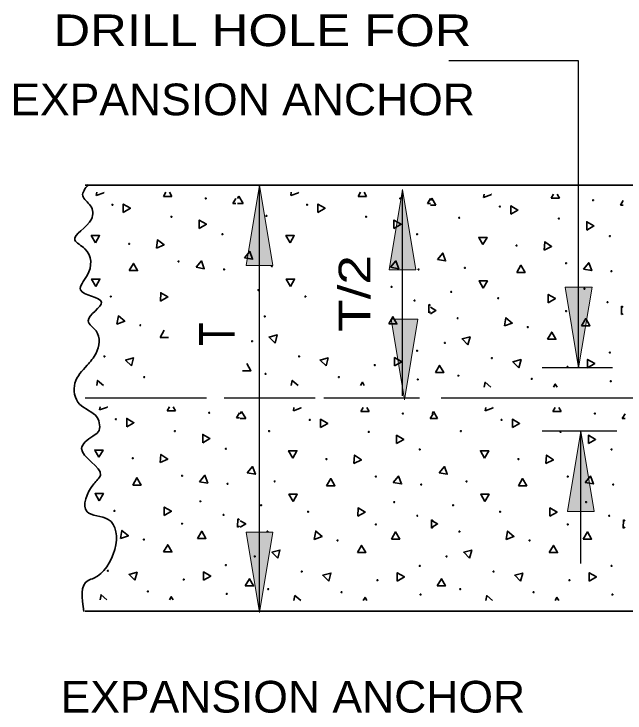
# Model space of a CAD drawing. Extents: x -26.7 to 8.7, y -11.7 to 10.3.
# Drawn here: x -21.485 to -18.919, y -8.635 to -5.702 of the extents above; entities that cross this region are included whole.
import ezdxf

# ---------------------------------------------------------------- set-up
doc = ezdxf.new("R2010")
doc.units = 0
doc.header["$LTSCALE"] = 0.053
doc.layers.add('1', color=7, linetype='Continuous', lineweight=35)

msp = doc.modelspace()

# ---------------------------------------------------------------- hatches: boundary and pattern name
at = {"layer": '1'}
for points in [[(-20.39775, -6.75758), (-20.50992, -6.75758), (-20.454, -6.42008), (-20.454, -6.42008)], [(-19.79733, -6.77575), (-19.9095, -6.77575), (-19.85358, -6.43825), (-19.85358, -6.43825)], [(-19.05733, -6.8485), (-19.1695, -6.8485), (-19.11358, -7.186), (-19.11358, -7.186)], [(-19.78817, -6.98317), (-19.90033, -6.98317), (-19.84442, -7.32067), (-19.84442, -7.32067)], [(-19.04833, -7.7895), (-19.1605, -7.7895), (-19.10458, -7.452), (-19.10458, -7.452)], [(-20.39733, -7.87625), (-20.5095, -7.87625), (-20.45358, -8.21375), (-20.45358, -8.21375)]]:
    msp.add_hatch(color=256, dxfattribs=at).paths.add_polyline_path(points)

# ---------------------------------------------------------------- linework, layer by layer
at = {"layer": '1', "lineweight": 25}
for p, q in [((-19.11358, -5.89875), (-19.65917, -5.89875)), ((-19.11358, -7.186), (-19.11358, -5.89875)), ((-20.454, -8.208), (-20.454, -6.42008)), ((-19.85383, -7.30417), (-19.85383, -6.44283)), ((-18.97125, -7.186), (-19.26608, -7.186)), ((-20.67567, -7.314), (-21.18625, -7.314)), ((-20.21975, -7.314), (-20.60267, -7.314)), ((-19.78208, -7.314), (-20.18325, -7.314)), ((-16.66375, -7.314), (-19.69092, -7.314)), ((-18.95242, -7.452), (-19.26608, -7.452)), ((-19.10458, -8.00775), (-19.10458, -7.452))]:
    msp.add_line(p, q, dxfattribs=at)
at = {"layer": '1'}
for p, q in [((-21.18625, -6.42008), (-18.04967, -6.42008)), ((-21.13733, -6.45017), (-21.13975, -6.46392)), ((-21.13975, -6.46392), (-21.107, -6.45183)), ((-21.107, -6.45183), (-21.109, -6.45017)), ((-20.84633, -6.45017), (-20.8565, -6.4675)), ((-20.82142, -6.4675), (-20.8315, -6.45017)), ((-20.32008, -6.45017), (-20.3225, -6.46392)), ((-20.3225, -6.46392), (-20.28967, -6.45183)), ((-20.28967, -6.45183), (-20.29175, -6.45017)), ((-20.02908, -6.45017), (-20.03917, -6.4675)), ((-20.00417, -6.4675), (-20.01425, -6.45017)), ((-20.8565, -6.4675), (-20.82142, -6.4675)), ((-20.55308, -6.47658), (-20.565, -6.49708)), ((-20.54017, -6.46692), (-20.54583, -6.47658)), ((-20.52283, -6.49708), (-20.54017, -6.46692)), ((-20.03917, -6.4675), (-20.00417, -6.4675)), ((-19.73583, -6.47658), (-19.74775, -6.49708)), ((-19.73033, -6.47433), (-19.736, -6.484)), ((-19.71292, -6.5045), (-19.73033, -6.47433)), ((-19.51025, -6.45758), (-19.51258, -6.47133)), ((-19.51258, -6.47133), (-19.47983, -6.45925)), ((-19.47983, -6.45925), (-19.48183, -6.45758)), ((-19.21925, -6.45758), (-19.22933, -6.47492)), ((-19.22933, -6.47492), (-19.19433, -6.47492)), ((-19.19433, -6.47492), (-19.20433, -6.45758)), ((-20.565, -6.49708), (-20.55308, -6.49708)), ((-20.54583, -6.49708), (-20.52283, -6.49708)), ((-19.74775, -6.49708), (-19.73583, -6.49708)), ((-19.736, -6.5045), (-19.71292, -6.5045)), ((-18.926, -6.484), (-18.93792, -6.5045)), ((-18.93792, -6.5045), (-18.926, -6.5045)), ((-19.74283, -6.92117), (-19.74292, -6.95608)), ((-19.74283, -6.92117), (-19.74292, -6.95608)), ((-19.73583, -6.92525), (-19.74283, -6.92117)), ((-19.73583, -6.92525), (-19.74283, -6.92117)), ((-18.93292, -6.92858), (-18.93308, -6.96358)), ((-18.93292, -6.92858), (-18.93308, -6.96358)), ((-18.926, -6.93267), (-18.93292, -6.92858)), ((-18.926, -6.93267), (-18.93292, -6.92858)), ((-19.74292, -6.95608), (-19.73583, -6.95208)), ((-19.74292, -6.95608), (-19.73583, -6.95208)), ((-18.93308, -6.96358), (-18.926, -6.9595)), ((-18.93308, -6.96358), (-18.926, -6.9595)), ((-20.8535, -7.02917), (-20.871, -7.05942)), ((-20.871, -7.05942), (-20.83608, -7.05942)), ((-21.1225, -7.34967), (-21.12492, -7.36333)), ((-21.12492, -7.36333), (-21.09208, -7.35133)), ((-21.09208, -7.35133), (-21.09417, -7.34967)), ((-20.8315, -7.34967), (-20.84158, -7.367)), ((-20.80658, -7.367), (-20.81667, -7.34967)), ((-20.30883, -7.35292), (-20.31125, -7.36667)), ((-20.31125, -7.36667), (-20.27842, -7.35458)), ((-20.27842, -7.35458), (-20.2805, -7.35292)), ((-20.01783, -7.35292), (-20.02792, -7.37025)), ((-19.99292, -7.37025), (-20.003, -7.35292)), ((-19.503, -7.35292), (-19.50542, -7.36667)), ((-19.50542, -7.36667), (-19.47267, -7.35458)), ((-19.47267, -7.35458), (-19.47467, -7.35292)), ((-19.212, -7.35292), (-19.22217, -7.37025)), ((-19.18708, -7.37025), (-19.19717, -7.35292)), ((-20.84158, -7.367), (-20.80658, -7.367)), ((-20.53825, -7.37608), (-20.55017, -7.3965)), ((-20.52892, -7.36967), (-20.53458, -7.37933)), ((-20.51158, -7.39983), (-20.52892, -7.36967)), ((-20.02792, -7.37025), (-19.99292, -7.37025)), ((-19.72458, -7.37933), (-19.7365, -7.39983)), ((-19.72317, -7.36967), (-19.72875, -7.37933)), ((-19.70575, -7.39983), (-19.72317, -7.36967)), ((-19.22217, -7.37025), (-19.18708, -7.37025)), ((-18.91875, -7.37933), (-18.93067, -7.39983)), ((-20.55017, -7.3965), (-20.53825, -7.3965)), ((-20.53458, -7.39983), (-20.51158, -7.39983)), ((-19.7365, -7.39983), (-19.72458, -7.39983)), ((-19.72875, -7.39983), (-19.70575, -7.39983)), ((-18.93067, -7.39983), (-18.91875, -7.39983)), ((-20.54525, -7.82067), (-20.54533, -7.85558)), ((-20.54525, -7.82067), (-20.54533, -7.85558)), ((-20.53825, -7.82467), (-20.54525, -7.82067)), ((-20.53825, -7.82467), (-20.54525, -7.82067)), ((-19.73158, -7.82392), (-19.73167, -7.85892)), ((-19.73158, -7.82392), (-19.73167, -7.85892)), ((-19.72458, -7.828), (-19.73158, -7.82392)), ((-19.72458, -7.828), (-19.73158, -7.82392)), ((-18.92575, -7.82392), (-18.92592, -7.85892)), ((-18.92575, -7.82392), (-18.92592, -7.85892)), ((-18.91875, -7.828), (-18.92575, -7.82392)), ((-18.91875, -7.828), (-18.92575, -7.82392)), ((-20.54533, -7.85558), (-20.53825, -7.8515)), ((-20.54533, -7.85558), (-20.53825, -7.8515)), ((-19.73167, -7.85892), (-19.72458, -7.85483)), ((-19.73167, -7.85892), (-19.72458, -7.85483)), ((-18.92592, -7.85892), (-18.91875, -7.85483)), ((-18.92592, -7.85892), (-18.91875, -7.85483)), ((-21.18625, -8.208), (-18.04967, -8.208))]:
    msp.add_line(p, q, dxfattribs=at)
at = {"layer": '1', "lineweight": 13}
for points in [[(-20.39775, -6.75758), (-20.50992, -6.75758), (-20.454, -6.42008), (-20.454, -6.42008)], [(-19.79733, -6.77575), (-19.9095, -6.77575), (-19.85358, -6.43825), (-19.85358, -6.43825)], [(-19.05733, -6.8485), (-19.1695, -6.8485), (-19.11358, -7.186), (-19.11358, -7.186)], [(-19.78817, -6.98317), (-19.90033, -6.98317), (-19.84442, -7.32067), (-19.84442, -7.32067)], [(-19.04833, -7.7895), (-19.1605, -7.7895), (-19.10458, -7.452), (-19.10458, -7.452)], [(-20.39733, -7.87625), (-20.5095, -7.87625), (-20.45358, -8.21375), (-20.45358, -8.21375)]]:
    msp.add_lwpolyline(points, close=True, dxfattribs=at)
at = {"layer": '1'}
for points in [[(-21.026, -6.53475), (-20.99567, -6.51733), (-21.02583, -6.49975)], [(-20.20867, -6.53475), (-20.17842, -6.51733), (-20.20858, -6.49975)], [(-19.39883, -6.54217), (-19.36858, -6.52475), (-19.39867, -6.50717)], [(-20.70683, -6.60167), (-20.67658, -6.58408), (-20.70658, -6.56667)], [(-19.88958, -6.60167), (-19.85925, -6.58408), (-19.88933, -6.56667)], [(-19.07975, -6.60908), (-19.04942, -6.59158), (-19.0795, -6.57408)], [(-21.14275, -6.66233), (-21.12517, -6.63208), (-21.16017, -6.63208)], [(-20.88575, -6.685), (-20.854, -6.67033), (-20.88258, -6.65025)], [(-20.3255, -6.66233), (-20.30792, -6.63208), (-20.34283, -6.63208)], [(-19.51558, -6.66975), (-19.49808, -6.6395), (-19.533, -6.6395)], [(-19.25858, -6.69242), (-19.22683, -6.67775), (-19.25542, -6.65767)], [(-20.51675, -6.72467), (-20.48233, -6.73075), (-20.49425, -6.698)], [(-19.70683, -6.73208), (-19.6725, -6.73817), (-19.68433, -6.70542)], [(-20.72017, -6.76483), (-20.68583, -6.77092), (-20.69775, -6.73808)], [(-19.90292, -6.76483), (-19.86858, -6.77092), (-19.8805, -6.73808)], [(-19.09308, -6.77233), (-19.05875, -6.77833), (-19.07067, -6.7455)], [(-21.00058, -6.77883), (-20.96567, -6.77883), (-20.98308, -6.74867)], [(-19.3735, -6.78625), (-19.33858, -6.78625), (-19.35592, -6.75608)], [(-21.14142, -6.84492), (-21.12383, -6.81458), (-21.15883, -6.81458)], [(-20.32408, -6.84492), (-20.30658, -6.81458), (-20.3415, -6.81458)], [(-19.51425, -6.85233), (-19.49675, -6.822), (-19.53167, -6.822)], [(-20.86867, -6.9065), (-20.83842, -6.889), (-20.86858, -6.8715)], [(-19.24158, -6.91392), (-19.21125, -6.89642), (-19.24142, -6.87892)], [(-21.05217, -7.0035), (-21.01933, -6.9915), (-21.046, -6.96917)], [(-19.91117, -7.00267), (-19.87625, -7.00267), (-19.89358, -6.97258)], [(-19.425, -7.01092), (-19.39217, -6.99892), (-19.41883, -6.97658)], [(-19.10133, -7.01008), (-19.06633, -7.01008), (-19.08375, -6.98)], [(-19.24392, -7.06683), (-19.20892, -7.06683), (-19.22633, -7.03658)], [(-20.38842, -7.08267), (-20.37942, -7.04883), (-20.41308, -7.05792)], [(-19.57858, -7.09008), (-19.56958, -7.05625), (-19.60325, -7.06533)], [(-20.99158, -7.17875), (-20.98258, -7.14492), (-21.01633, -7.15392)], [(-20.17433, -7.17875), (-20.16533, -7.14492), (-20.199, -7.15392)], [(-19.88633, -7.17867), (-19.85608, -7.16117), (-19.88608, -7.14367)], [(-19.3645, -7.18617), (-19.3555, -7.15233), (-19.38917, -7.16133)], [(-19.0765, -7.18608), (-19.04617, -7.16858), (-19.07625, -7.15108)], [(-19.71475, -7.2065), (-19.67983, -7.2065), (-19.69717, -7.17625)], [(-21.01108, -7.43425), (-20.98083, -7.41675), (-21.011, -7.39925)], [(-20.19742, -7.43758), (-20.16717, -7.42008), (-20.19733, -7.4025)], [(-19.39167, -7.43758), (-19.36133, -7.42008), (-19.3915, -7.4025)], [(-20.692, -7.50117), (-20.66167, -7.48358), (-20.69175, -7.46608)], [(-19.87833, -7.50442), (-19.848, -7.48692), (-19.87808, -7.46942)], [(-19.0725, -7.50442), (-19.04225, -7.48692), (-19.07233, -7.46942)], [(-21.12792, -7.56183), (-21.11033, -7.5315), (-21.14533, -7.5315)], [(-20.31425, -7.56508), (-20.29667, -7.53483), (-20.33158, -7.53483)], [(-19.50842, -7.56508), (-19.49083, -7.53483), (-19.52583, -7.53483)], [(-20.87083, -7.5845), (-20.83917, -7.56975), (-20.86775, -7.54975)], [(-20.05717, -7.58775), (-20.0255, -7.57308), (-20.05408, -7.55308)], [(-19.25142, -7.58775), (-19.21967, -7.57308), (-19.24825, -7.55308)], [(-20.5055, -7.62742), (-20.47108, -7.6335), (-20.483, -7.60075)], [(-19.69967, -7.62742), (-19.66533, -7.6335), (-19.67717, -7.60075)], [(-20.98575, -7.67833), (-20.95083, -7.67833), (-20.96825, -7.64817)], [(-20.70533, -7.66433), (-20.671, -7.67042), (-20.68292, -7.63758)], [(-20.17208, -7.68158), (-20.13717, -7.68158), (-20.15458, -7.65142)], [(-19.89167, -7.66767), (-19.85733, -7.67375), (-19.86925, -7.64083)], [(-19.36633, -7.68158), (-19.33133, -7.68158), (-19.34875, -7.65142)], [(-19.08583, -7.66767), (-19.0515, -7.67375), (-19.06342, -7.64083)], [(-21.12658, -7.74433), (-21.109, -7.71408), (-21.14392, -7.71408)], [(-20.31283, -7.74767), (-20.29533, -7.71733), (-20.33025, -7.71733)], [(-19.50708, -7.74767), (-19.4895, -7.71733), (-19.5245, -7.71733)], [(-20.85383, -7.80592), (-20.82358, -7.7885), (-20.85367, -7.771)], [(-20.04017, -7.80925), (-20.00983, -7.79175), (-20.04, -7.77425)], [(-19.23433, -7.80925), (-19.20408, -7.79175), (-19.23425, -7.77425)], [(-21.03733, -7.903), (-21.00442, -7.891), (-21.03117, -7.86867)], [(-20.71358, -7.90217), (-20.67867, -7.90217), (-20.69608, -7.872)], [(-20.22358, -7.90625), (-20.19075, -7.89425), (-20.2175, -7.87192)], [(-19.89992, -7.9055), (-19.865, -7.9055), (-19.88233, -7.87533)], [(-19.41783, -7.90625), (-19.385, -7.89425), (-19.41167, -7.87192)], [(-19.09408, -7.9055), (-19.05917, -7.9055), (-19.07658, -7.87533)], [(-20.85617, -7.95883), (-20.82125, -7.95883), (-20.83858, -7.92867)], [(-20.0425, -7.96217), (-20.00758, -7.96217), (-20.02492, -7.93192)], [(-19.23667, -7.96217), (-19.20175, -7.96217), (-19.21917, -7.93192)], [(-20.37717, -7.98542), (-20.36817, -7.95158), (-20.40183, -7.96067)], [(-19.57133, -7.98542), (-19.56233, -7.95158), (-19.596, -7.96067)], [(-20.97675, -8.07817), (-20.96775, -8.04433), (-21.00142, -8.05333)], [(-20.68875, -8.07808), (-20.6585, -8.06067), (-20.68858, -8.04317)], [(-20.16308, -8.0815), (-20.15408, -8.04767), (-20.18775, -8.05667)], [(-19.87508, -8.08142), (-19.84483, -8.06392), (-19.87483, -8.0465)], [(-19.35733, -8.0815), (-19.34833, -8.04767), (-19.382, -8.05667)], [(-19.06933, -8.08142), (-19.039, -8.06392), (-19.06908, -8.0465)], [(-20.51333, -8.10183), (-20.47842, -8.10183), (-20.49583, -8.07158)], [(-19.70758, -8.10183), (-19.67258, -8.10183), (-19.69, -8.07158)]]:
    msp.add_lwpolyline(points, close=True, dxfattribs=at)
for points in [[(-19.736, -6.9595), (-19.71283, -6.94608), (-19.736, -6.93267)], [(-20.52458, -7.19908), (-20.48967, -7.19908), (-20.50708, -7.16883)], [(-21.109, -7.26017), (-21.13358, -7.23958), (-21.13733, -7.26017)], [(-21.109, -7.26017), (-21.13358, -7.23958), (-21.13733, -7.26017)], [(-20.29175, -7.26017), (-20.31633, -7.23958), (-20.32008, -7.26017)], [(-20.29175, -7.26017), (-20.31633, -7.23958), (-20.32008, -7.26017)], [(-20.01425, -7.26017), (-20.02167, -7.24733), (-20.02908, -7.26017)], [(-19.48183, -7.26758), (-19.5065, -7.247), (-19.51025, -7.26758)], [(-19.48183, -7.26758), (-19.5065, -7.247), (-19.51025, -7.26758)], [(-19.20433, -7.26758), (-19.21183, -7.25475), (-19.21925, -7.26758)], [(-20.53458, -7.85483), (-20.51142, -7.84142), (-20.53458, -7.828)], [(-19.72875, -7.85483), (-19.70558, -7.84142), (-19.72875, -7.828)], [(-21.09417, -8.15967), (-21.11875, -8.139), (-21.1225, -8.15967)], [(-21.09417, -8.15967), (-21.11875, -8.139), (-21.1225, -8.15967)], [(-20.81667, -8.15967), (-20.82408, -8.14683), (-20.8315, -8.15967)], [(-20.2805, -8.16292), (-20.30508, -8.14233), (-20.30883, -8.16292)], [(-20.2805, -8.16292), (-20.30508, -8.14233), (-20.30883, -8.16292)], [(-20.003, -8.16292), (-20.01042, -8.15008), (-20.01783, -8.16292)], [(-19.47467, -8.16292), (-19.49925, -8.14233), (-19.503, -8.16292)], [(-19.47467, -8.16292), (-19.49925, -8.14233), (-19.503, -8.16292)], [(-19.19717, -8.16292), (-19.20458, -8.15008), (-19.212, -8.16292)]]:
    msp.add_lwpolyline(points, dxfattribs=at)
for centre in [(-20.67966, -6.47582), (-19.86239, -6.47582), (-19.05254, -6.48324), (-21.07123, -6.50261), (-20.25395, -6.50261), (-19.4441, -6.51004), (-20.82357, -6.55277), (-20.42466, -6.54946), (-20.0063, -6.55277), (-19.61481, -6.55688), (-19.19645, -6.56019), (-20.60933, -6.62641), (-19.79205, -6.62641), (-18.9822, -6.63383), (-21.00096, -6.66657), (-19.37384, -6.674), (-20.7934, -6.74021), (-19.16628, -6.74764), (-20.60265, -6.77369), (-20.40117, -6.76033), (-19.78537, -6.77369), (-19.59132, -6.76775), (-18.97552, -6.78112), (-20.45808, -6.8607), (-19.89917, -6.84734), (-19.08932, -6.85476), (-21.07791, -6.8875), (-20.26064, -6.8875), (-19.64823, -6.86813), (-19.80211, -6.90424), (-19.45079, -6.89492), (-18.99226, -6.91166), (-19.16628, -6.94845), (-20.43135, -6.97113), (-19.62149, -6.97856), (-20.95405, -7.00799), (-19.32693, -7.01541), (-20.48487, -7.07488), (-19.67502, -7.0823), (-19.79205, -7.11504), (-18.9822, -7.12247), (-21.10471, -7.13853), (-20.28744, -7.13853), (-19.47759, -7.14596), (-19.96944, -7.17532), (-19.15959, -7.18274), (-20.42797, -7.21211), (-20.93731, -7.22554), (-20.12004, -7.22554), (-19.78875, -7.23553), (-19.61812, -7.21953), (-19.31019, -7.23296), (-18.9789, -7.24295), (-20.66481, -7.37529), (-19.85114, -7.37859), (-19.04534, -7.37859), (-21.05638, -7.40209), (-20.2427, -7.40539), (-19.4369, -7.40539), (-20.80872, -7.45224), (-20.41341, -7.45223), (-19.99505, -7.45554), (-19.60761, -7.45223), (-19.18925, -7.45554), (-20.59448, -7.52588), (-19.7808, -7.52918), (-18.975, -7.52918), (-20.98611, -7.56605), (-20.17244, -7.56935), (-19.36664, -7.56935), (-20.77855, -7.63969), (-19.96487, -7.64299), (-19.15907, -7.64299), (-20.5878, -7.67317), (-20.38992, -7.6631), (-19.77412, -7.67647), (-19.58412, -7.6631), (-18.96832, -7.67647), (-20.7016, -7.74681), (-20.44683, -7.76348), (-19.88792, -7.75011), (-19.64103, -7.76348), (-19.08212, -7.75011), (-21.06306, -7.78697), (-20.24939, -7.79027), (-19.44359, -7.79027), (-20.60454, -7.80371), (-19.79086, -7.80701), (-18.98506, -7.80701), (-20.77855, -7.8405), (-19.96487, -7.8438), (-19.15907, -7.8438), (-20.4201, -7.87391), (-19.6143, -7.87391), (-20.9392, -7.90746), (-20.12553, -7.91076), (-19.31973, -7.91076), (-20.47362, -7.97765), (-19.66782, -7.97765), (-21.08986, -8.03801), (-20.59448, -8.01452), (-19.7808, -8.01782), (-18.975, -8.01782), (-20.27619, -8.04131), (-19.47039, -8.04131), (-20.77187, -8.07479), (-19.95819, -8.07809), (-19.15239, -8.07809), (-20.92246, -8.12501), (-20.41672, -8.11488), (-19.61092, -8.11488), (-20.59117, -8.135), (-20.10879, -8.12831), (-19.7775, -8.1383), (-19.30299, -8.12831), (-18.9717, -8.1383)]:
    msp.add_circle(centre, 0.00194, dxfattribs=at)
msp.add_spline([(-21.17275, -6.418), (-21.196, -6.46458), (-21.16342, -6.50642), (-21.15883, -6.56225), (-21.22858, -6.65058), (-21.18667, -6.68775), (-21.17742, -6.79942), (-21.20533, -6.85992), (-21.11692, -6.91108), (-21.17275, -6.99017), (-21.14017, -7.032), (-21.14017, -7.125), (-21.17742, -7.17617), (-21.22858, -7.25067), (-21.20992, -7.339), (-21.13558, -7.39483), (-21.13092, -7.45533), (-21.15417, -7.47392), (-21.20067, -7.52508), (-21.12158, -7.63667), (-21.1495, -7.67383), (-21.17742, -7.79017), (-21.08908, -7.82275), (-21.1495, -8.06925), (-21.17275, -8.07858), (-21.19133, -8.20883)], degree=3, dxfattribs=at)

# ---------------------------------------------------------------- texts
for s, width, p in [('DRILL HOLE FOR ', 1.2, (-21.31875, -5.837)), ('EXPANSION ANCHOR', 1.05, (-21.5, -6.127)), ('EXPANSION ANCHOR', 1.05, (-21.289, -8.63308))]:
    msp.add_text(s, height=0.133, dxfattribs=dict(at, width=width)).set_placement(p)
for s, height, width, p in [('T/2', 0.133, 1.25, (-19.98808, -7.03508)), ('T', 0.1499, 0.8, (-20.55758, -7.09408))]:
    msp.add_text(s, height=height, rotation=90, dxfattribs=dict(at, width=width)).set_placement(p)

doc.saveas('drawing.dxf')
